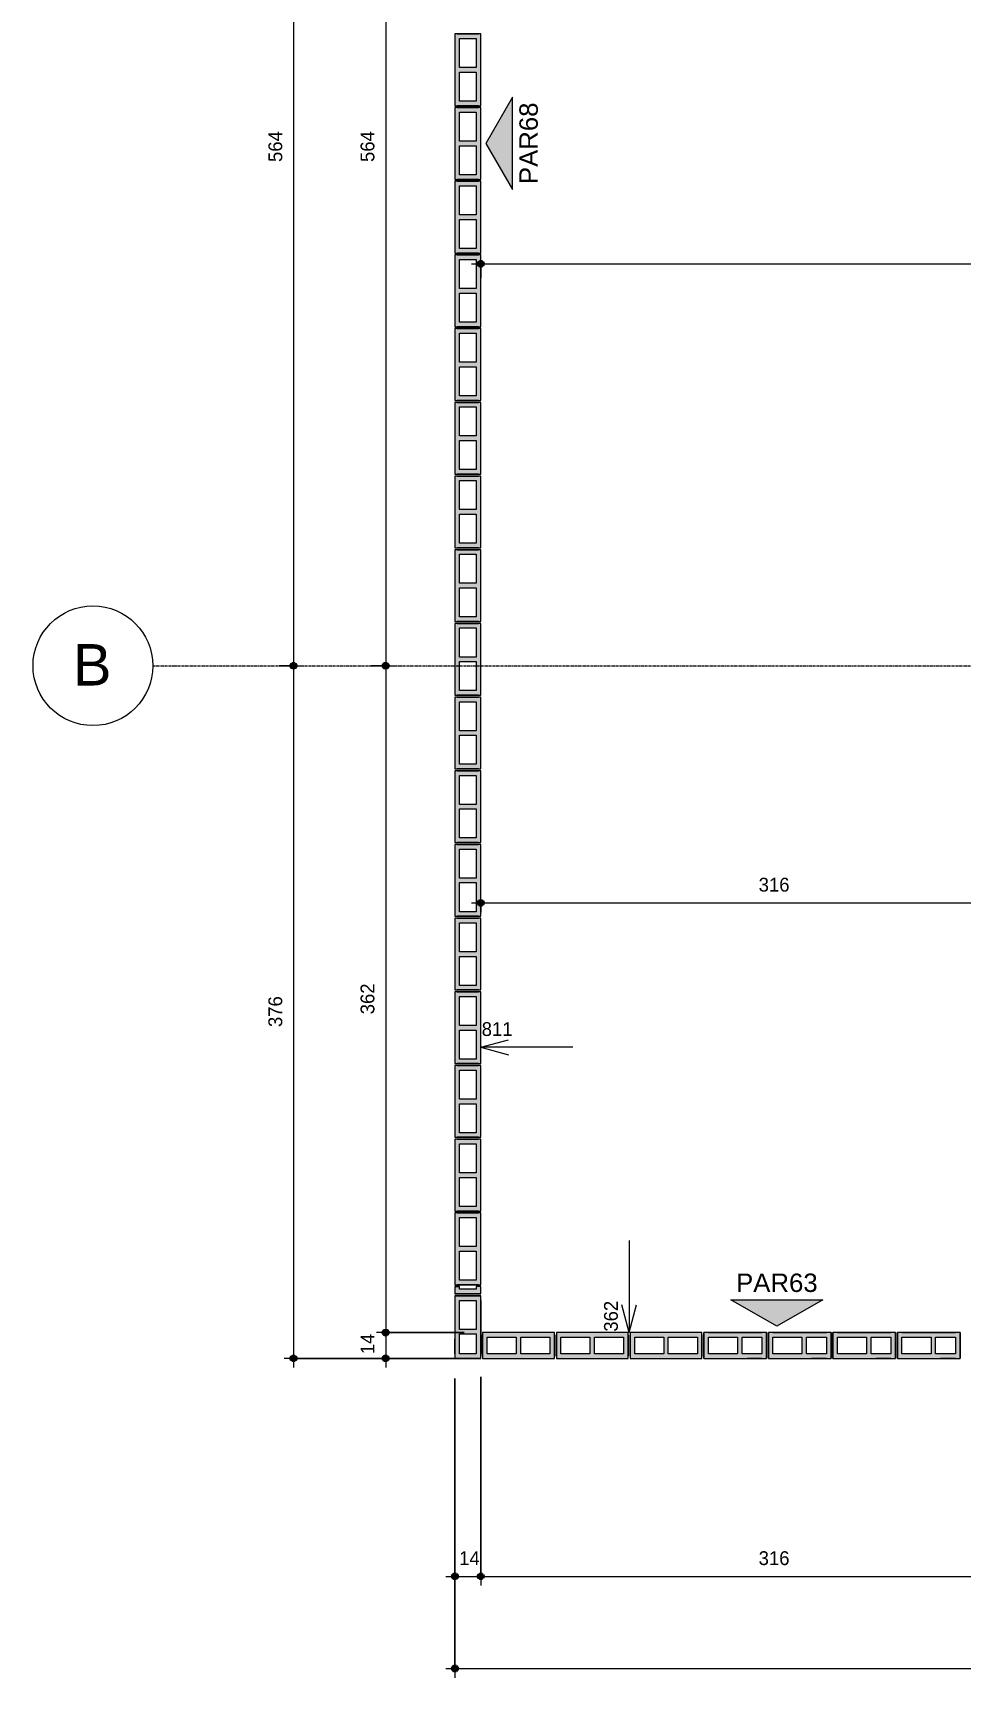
# Model space of a CAD drawing. Header units: centimetres. Extents: x 170 to 13828, y -2277 to 8860.
# Drawn here: x 10863 to 11367, y -686 to 210 of the extents above; entities that cross this region are included whole.
import ezdxf

# ---------------------------------------------------------------- set-up
doc = ezdxf.new("R2010")
doc.units = ezdxf.units.CM
doc.linetypes.add('Linha de eixo', pattern=[2.2225, 1.27, -0.3175, 0.3175, -0.3175])
for name, color, linetype, lineweight, true_color in [('A-ANNO-DIMS-1', 1, 'Continuous', 9, 0xff0000), ('G-ANNO-SYMB-1', 251, 'Continuous', 9, 0x646464), ('S-BEAM-12', 96, 'Continuous', 9, 0x008000), ('S-BEAM-3', 9, 'Continuous', 9, 0xc0c0c0), ('S-BEAM-8', 142, 'Continuous', 9, 0x0080c0)]:
    doc.layers.add(name, color=color, linetype=linetype, lineweight=lineweight, true_color=true_color)
for name, color, linetype, lineweight in [('A-ANNO-DIMS-50', 7, 'Continuous', 9), ('A-DETL-GENF', 7, 'Continuous', 9), ('G-ANNO-SYMB', 7, 'Continuous', 9), ('S-BEAM', 7, 'Continuous', 9), ('S-BEAM-2', 7, 'Continuous', 13), ('S-GRID-1', 7, 'Linha de eixo', 9), ('S-GRID-IDEN', 7, 'Continuous', 9)]:
    doc.layers.add(name, color=color, linetype=linetype, lineweight=lineweight)
doc.styles.add('Arial', font='arial.ttf', dxfattribs={"height": 22.5})
doc.styles.add('Arial_1', font='arial.ttf', dxfattribs={"height": 10})
doc.styles.add('Bahnschrift_13', font='', dxfattribs={"height": 7.5})
doc.styles.get('Bahnschrift_13').set_extended_font_data('Bahnschrift')
doc.dimstyles.new('COTA_ACUMULADA', dxfattribs={"dimscale": 30.48, "dimtxt": 8.33133, "dimasz": 0.049213, "dimexe": 0, "dimexo": 0.0625, "dimgap": 0.131234, "dimtad": 0, "dimjust": 2, "dimdec": 0, "dimzin": 0, "dimdsep": 46, "dimtxsty": 'Bahnschrift_13', "dimblk1": 'NONE', "dimblk2": 'OPEN30', "dimsah": 1, "dimcen": 0.09, "dimse1": 1, "dimsd1": 1, "dimazin": 0, "dimtfac": 1, "dimtdec": 4, "dimtix": 1, "dimtmove": 2, "dimatfit": 3, "dimfxl": 0, "dimfxlon": 1, "dimtvp": 1, "dimtolj": 1, "dimtzin": 0, "dimarcsym": 2})
doc.dimstyles.new('COTA_LINEAR', dxfattribs={"dimscale": 30.48, "dimtxt": 8.33133, "dimasz": 0.393701, "dimexe": 0.164042, "dimexo": 0.328084, "dimgap": 0.131234, "dimtad": 1, "dimdec": 0, "dimzin": 0, "dimdsep": 46, "dimtxsty": 'Bahnschrift_13', "dimblk1": 'DOTSMALL', "dimblk2": 'DOTSMALL', "dimsah": 1, "dimcen": 0.09, "dimdle": 0.164042, "dimazin": 0, "dimtfac": 1, "dimtdec": 4, "dimtix": 1, "dimtmove": 0, "dimatfit": 3, "dimfxl": 1, "dimtvp": 1, "dimtolj": 1, "dimtzin": 0, "dimarcsym": 2})

# ---------------------------------------------------------------- blocks, each defined once
blk = doc.blocks.new('LEONE - BLOCO 14X39X1 - LEONE - BLOCO 14X39X19-V1-COBERTURA - MODULAÇÃO 2ª FIADA')
at = {"layer": 'S-BEAM-3'}
h = blk.add_hatch(color=256, dxfattribs=at)
h.paths.add_polyline_path([(-19.5, -7), (19.5, -7), (19.5, 7), (-19.5, 7), (-19.5, -4.5)])
h.paths.add_polyline_path([(1.25, -4.5), (1.25, 4.5), (17, 4.5), (17, -4.5)])
h.paths.add_polyline_path([(-1.25, -4.5), (-17, -4.5), (-17, 4.5), (-1.25, 4.5), (-1.25, -4.16)])
at = {"layer": 'A-DETL-GENF'}
for p, q in [((19.5, 7), (-19.5, 7)), ((-19.5, 7), (-19.5, 0)), ((-19.5, 0), (-19.5, -7)), ((-17, -4.5), (-17, 4.5)), ((-17, 4.5), (-1.25, 4.5)), ((-1.25, 4.5), (-1.25, -4.5)), ((1.25, -4.5), (1.25, 4.5)), ((1.25, 4.5), (17, 4.5)), ((17, 4.5), (17, -4.5)), ((19.5, 0), (19.5, 7)), ((19.5, -7), (19.5, 0)), ((-19.5, -7), (19.5, -7)), ((-1.25, -4.5), (-17, -4.5)), ((17, -4.5), (1.25, -4.5))]:
    blk.add_line(p, q, dxfattribs=at)
at = {"layer": 'S-BEAM-2'}
for p, q in [((-19.5, 7), (-19.5, -7)), ((19.5, 7), (-19.5, 7)), ((-19.5, 5.75), (-19.5, -5.75)), ((-19.5, -5.75), (-19.5, 5.75)), ((19.5, -7), (19.5, 7)), ((19.5, -7), (19.5, 7)), ((19.5, 5.75), (19.5, -5.75)), ((-19.5, -7), (19.5, -7))]:
    blk.add_line(p, q, dxfattribs=at)
at = {"layer": 'S-BEAM-3'}
for p, q in [((-17, 4.5), (-1.25, 4.5)), ((-17, -4.5), (-17, 4.5)), ((-1.25, 4.5), (-1.25, -4.5)), ((1.25, 4.5), (17, 4.5)), ((1.25, -4.5), (1.25, 4.5)), ((17, 4.5), (17, -4.5)), ((-1.25, -4.5), (-17, -4.5)), ((17, -4.5), (1.25, -4.5))]:
    blk.add_line(p, q, dxfattribs=at)
blk = doc.blocks.new('LEONE - BLOCO 14x34x19 - LEONE - BLOCO 14x34x19-541693-COBERTURA - MODULAÇÃO 2ª FIADA')
at = {"layer": 'S-BEAM-8'}
h = blk.add_hatch(color=256, dxfattribs=at)
h.paths.add_polyline_path([(8.2742, -7), (19.5, -7), (19.5, 7), (-14.5, 7), (-14.5, -7), (2.5, -7)])
h.paths.add_polyline_path([(17, -4.5), (1.25, -4.5), (1.25, 4.5), (17, 4.5)])
h.paths.add_polyline_path([(-1.25, -4.5), (-12, -4.5), (-12, 4.5), (-1.25, 4.5)])
at = {"layer": 'A-DETL-GENF'}
for p, q in [((-14.5, 7), (-14.5, 0)), ((2.5, 7), (-14.5, 7)), ((-14.5, 0), (-14.5, -7)), ((-12, -4.5), (-12, 4.5)), ((-12, 4.5), (-1.25, 4.5)), ((-1.25, 4.5), (-1.25, -4.5)), ((1.25, 4.5), (17, 4.5)), ((1.25, -4.5), (1.25, 4.5)), ((19.5, 7), (2.5, 7)), ((17, 4.5), (17, -4.5)), ((19.5, 0), (19.5, 7)), ((19.5, -7), (19.5, 0)), ((-14.5, -7), (2.5, -7)), ((-1.25, -4.5), (-12, -4.5)), ((17, -4.5), (1.25, -4.5)), ((2.5, -7), (19.5, -7))]:
    blk.add_line(p, q, dxfattribs=at)
at = {"layer": 'S-BEAM-2'}
for p, q in [((-14.5, 7), (-14.5, -7)), ((19.5, 7), (-14.5, 7)), ((-14.5, 7), (-14.5, -7)), ((-14.5, -7), (-14.5, 6.8804)), ((-14.5, 5.75), (-14.5, -5.75)), ((-14.5, -5.75), (-14.5, 5.75)), ((-12, 7), (-3.9375, 7)), ((-12, 7), (-3.9375, 7)), ((17, 7), (-12, 7)), ((19.5, -7), (19.5, 7)), ((19.5, 7), (19.5, -7)), ((19.5, -7), (19.5, 7)), ((19.5, -5.75), (19.5, 5.75)), ((19.5, 5.75), (19.5, -5.75)), ((-14.5, -7), (19.5, -7)), ((-12, -7), (-3.9375, -7)), ((-12, -7), (-3.9375, -7)), ((17, -7), (-12, -7))]:
    blk.add_line(p, q, dxfattribs=at)
at = {"layer": 'S-BEAM-3'}
for p, q in [((-12, 4.5), (-1.25, 4.5)), ((-12, -4.5), (-12, 4.5)), ((-1.25, 4.5), (-1.25, -4.5)), ((1.25, 4.5), (17, 4.5)), ((1.25, -4.5), (1.25, 4.5)), ((17, 4.5), (17, -4.5)), ((-1.25, -4.5), (-12, -4.5)), ((17, -4.5), (1.25, -4.5))]:
    blk.add_line(p, q, dxfattribs=at)
blk = doc.blocks.new('LEONE - BLOCO 14x34x19 - LEONE - BLOCO 14x34x19-V3-COBERTURA - MODULAÇÃO 2ª FIADA')
at = {"layer": 'S-BEAM-8'}
h = blk.add_hatch(color=256, dxfattribs=at)
h.paths.add_polyline_path([(-14.5, -1.5205), (-14.5, -7), (19.5, -7), (19.5, 7), (-14.5, 7), (-14.5, 0)])
h.paths.add_polyline_path([(-12, -4.5), (-12, 4.5), (-1.25, 4.5), (-1.25, -4.5)])
h.paths.add_polyline_path([(1.25, -4.5), (1.25, 4.5), (17, 4.5), (17, -4.5), (2.5, -4.5)])
at = {"layer": 'A-DETL-GENF'}
for p, q in [((-14.5, 7), (-14.5, 0)), ((2.5, 7), (-14.5, 7)), ((-14.5, 0), (-14.5, -7)), ((-12, -4.5), (-12, 4.5)), ((-12, 4.5), (-1.25, 4.5)), ((-1.25, 4.5), (-1.25, -4.5)), ((1.25, 4.5), (17, 4.5)), ((1.25, -4.5), (1.25, 4.5)), ((19.5, 7), (2.5, 7)), ((17, 4.5), (17, -4.5)), ((19.5, 0), (19.5, 7)), ((19.5, -7), (19.5, 0)), ((-14.5, -7), (2.5, -7)), ((-1.25, -4.5), (-12, -4.5)), ((17, -4.5), (1.25, -4.5)), ((2.5, -7), (19.5, -7))]:
    blk.add_line(p, q, dxfattribs=at)
at = {"layer": 'S-BEAM-2'}
for p, q in [((-14.5, 7), (-14.5, -7)), ((19.5, 7), (-14.5, 7)), ((-14.5, 7), (-14.5, -7)), ((-14.5, -7), (-14.5, 6.8804)), ((-14.5, 5.75), (-14.5, -5.75)), ((-14.5, -5.75), (-14.5, 5.75)), ((-12, 7), (-3.9375, 7)), ((-12, 7), (-3.9375, 7)), ((17, 7), (-12, 7)), ((19.5, -7), (19.5, 7)), ((19.5, 7), (19.5, -7)), ((19.5, -7), (19.5, 7)), ((19.5, -5.75), (19.5, 5.75)), ((19.5, 5.75), (19.5, -5.75)), ((-14.5, -7), (19.5, -7)), ((-12, -7), (-3.9375, -7)), ((-12, -7), (-3.9375, -7)), ((17, -7), (-12, -7))]:
    blk.add_line(p, q, dxfattribs=at)
at = {"layer": 'S-BEAM-3'}
for p, q in [((-12, 4.5), (-1.25, 4.5)), ((-12, -4.5), (-12, 4.5)), ((-1.25, 4.5), (-1.25, -4.5)), ((1.25, 4.5), (17, 4.5)), ((1.25, -4.5), (1.25, 4.5)), ((17, 4.5), (17, -4.5)), ((-1.25, -4.5), (-12, -4.5)), ((17, -4.5), (1.25, -4.5))]:
    blk.add_line(p, q, dxfattribs=at)
blk = doc.blocks.new('LEONE - BLOCO 14X39X1 - LEONE - BLOCO 14X39X19-2886981-COBERTURA - MODULAÇÃO 2ª FIADA')
at = {"layer": 'S-BEAM-3'}
h = blk.add_hatch(color=256, dxfattribs=at)
h.paths.add_polyline_path([(-3.78, -7), (19.5, -7), (19.5, 7), (-19.5, 7), (-19.5, -7)])
h.paths.add_polyline_path([(-3.78, -4.5), (-17, -4.5), (-17, 4.5), (-1.25, 4.5), (-1.25, -4.5)])
h.paths.add_polyline_path([(1.25, -4.5), (1.25, 4.5), (17, 4.5), (17, -4.5)])
at = {"layer": 'A-DETL-GENF'}
for p, q in [((19.5, 7), (-19.5, 7)), ((-19.5, 7), (-19.5, 0)), ((-19.5, 0), (-19.5, -7)), ((-17, -4.5), (-17, 4.5)), ((-17, 4.5), (-1.25, 4.5)), ((-1.25, 4.5), (-1.25, -4.5)), ((1.25, -4.5), (1.25, 4.5)), ((1.25, 4.5), (17, 4.5)), ((17, 4.5), (17, -4.5)), ((19.5, 0), (19.5, 7)), ((19.5, -7), (19.5, 0)), ((-19.5, -7), (19.5, -7)), ((-1.25, -4.5), (-17, -4.5)), ((17, -4.5), (1.25, -4.5))]:
    blk.add_line(p, q, dxfattribs=at)
at = {"layer": 'S-BEAM-2'}
for p, q in [((-19.5, 7), (-19.5, -7)), ((19.5, 7), (-19.5, 7)), ((-19.5, 5.75), (-19.5, -5.75)), ((-19.5, -5.75), (-19.5, 5.75)), ((19.5, -7), (19.5, 7)), ((19.5, -7), (19.5, 7)), ((19.5, 5.75), (19.5, -5.75)), ((-19.5, -7), (19.5, -7))]:
    blk.add_line(p, q, dxfattribs=at)
at = {"layer": 'S-BEAM-3'}
for p, q in [((-17, 4.5), (-1.25, 4.5)), ((-17, -4.5), (-17, 4.5)), ((-1.25, 4.5), (-1.25, -4.5)), ((1.25, 4.5), (17, 4.5)), ((1.25, -4.5), (1.25, 4.5)), ((17, 4.5), (17, -4.5)), ((-1.25, -4.5), (-17, -4.5)), ((17, -4.5), (1.25, -4.5))]:
    blk.add_line(p, q, dxfattribs=at)
blk = doc.blocks.new('LEONE - BLOCO 14x04x19 - LEONE - BLOCO 14x04x19-533013-COBERTURA - MODULAÇÃO 2ª FIADA')
at = {"layer": 'S-BEAM-12'}
blk.add_hatch(color=256, dxfattribs=at).paths.add_polyline_path([(-2.5, 0), (-2.5, -7), (1.5, -7), (1.5, -4.5), (0, -4.5), (0, 4.5), (1.5, 4.5), (1.5, 7), (-2.5, 7), (-2.5, 1.8)])
at = {"layer": 'A-DETL-GENF'}
for p, q in [((1.5, 7), (-2.5, 7)), ((-2.5, 7), (-2.5, 0)), ((-2.5, 0), (-2.5, -7)), ((0, 4.5), (1.5, 4.5)), ((0, -4.5), (0, 4.5)), ((1.5, 4.5), (1.5, 7)), ((-2.5, -7), (1.5, -7)), ((1.5, -4.5), (0, -4.5)), ((1.5, -7), (1.5, -4.5))]:
    blk.add_line(p, q, dxfattribs=at)
at = {"layer": 'S-BEAM-2'}
for p, q in [((1.5, 7), (-2.5, 7)), ((-2.5, -7), (-2.5, 7)), ((1.5, 7), (1.5, 4.5)), ((-2.5, -7), (1.5, -7)), ((1.5, -7), (1.5, -4.5))]:
    blk.add_line(p, q, dxfattribs=at)
at = {"layer": 'S-BEAM-3'}
for p, q in [((0, -4.5), (0, 4.5)), ((0, 4.5), (1.5, 4.5)), ((1.5, -4.5), (0, -4.5))]:
    blk.add_line(p, q, dxfattribs=at)
blk = doc.blocks.new('LEONE - BLOCO 14x34x19 - LEONE - BLOCO 14x34x19-V6-COBERTURA - MODULAÇÃO 2ª FIADA')
at = {"layer": 'S-BEAM-8'}
h = blk.add_hatch(color=256, dxfattribs=at)
h.paths.add_polyline_path([(-14.5, 0), (-14.5, -7), (19.5, -7), (19.5, 7), (-14.5, 7), (-14.5, 4.5)])
h.paths.add_polyline_path([(-12, -4.5), (-12, 4.5), (-1.25, 4.5), (-1.25, -4.5), (-3, -4.5)])
h.paths.add_polyline_path([(1.25, 4.03), (1.25, 4.5), (17, 4.5), (17, -4.5), (1.25, -4.5)])
at = {"layer": 'A-DETL-GENF'}
for p, q in [((-14.5, 7), (-14.5, 0)), ((2.5, 7), (-14.5, 7)), ((-14.5, 0), (-14.5, -7)), ((-12, -4.5), (-12, 4.5)), ((-12, 4.5), (-1.25, 4.5)), ((-1.25, 4.5), (-1.25, -4.5)), ((1.25, 4.5), (17, 4.5)), ((1.25, -4.5), (1.25, 4.5)), ((19.5, 7), (2.5, 7)), ((17, 4.5), (17, -4.5)), ((19.5, 0), (19.5, 7)), ((19.5, -7), (19.5, 0)), ((-14.5, -7), (2.5, -7)), ((-1.25, -4.5), (-12, -4.5)), ((17, -4.5), (1.25, -4.5)), ((2.5, -7), (19.5, -7))]:
    blk.add_line(p, q, dxfattribs=at)
at = {"layer": 'S-BEAM-2'}
for p, q in [((-14.5, 7), (-14.5, -7)), ((19.5, 7), (-14.5, 7)), ((-14.5, 7), (-14.5, -7)), ((-14.5, -7), (-14.5, 6.88)), ((-14.5, 5.75), (-14.5, -5.75)), ((-14.5, -5.75), (-14.5, 5.75)), ((-12, 7), (-3.94, 7)), ((-12, 7), (-3.94, 7)), ((17, 7), (-12, 7)), ((19.5, -7), (19.5, 7)), ((19.5, 7), (19.5, -7)), ((19.5, -7), (19.5, 7)), ((19.5, -5.75), (19.5, 5.75)), ((19.5, 5.75), (19.5, -5.75)), ((-14.5, -7), (19.5, -7)), ((-12, -7), (-3.94, -7)), ((-12, -7), (-3.94, -7)), ((17, -7), (-12, -7))]:
    blk.add_line(p, q, dxfattribs=at)
at = {"layer": 'S-BEAM-3'}
for p, q in [((-12, 4.5), (-1.25, 4.5)), ((-12, -4.5), (-12, 4.5)), ((-1.25, 4.5), (-1.25, -4.5)), ((1.25, 4.5), (17, 4.5)), ((1.25, -4.5), (1.25, 4.5)), ((17, 4.5), (17, -4.5)), ((-1.25, -4.5), (-12, -4.5)), ((17, -4.5), (1.25, -4.5))]:
    blk.add_line(p, q, dxfattribs=at)
blk = doc.blocks.new('Eixo - M_Cabeça da grade - Círculo-45800-COBERTURA - MODULAÇÃO 2ª FIADA')
at = {"layer": 'S-GRID-IDEN'}
blk.add_circle((0, 0), 0.65, dxfattribs=at)
blk = doc.blocks.new('Elevação - Número de detalhe-142644-COBERTURA - MODULAÇÃO 2ª FIADA')
at = {"layer": 'G-ANNO-SYMB-1'}
blk.add_hatch(color=256, dxfattribs=at).paths.add_polyline_path([(0.5, 0), (-0.5, 0), (0, 0.289)])
at = {"layer": 'G-ANNO-SYMB'}
for p, q in [((0, 0.289), (-0.5, 0)), ((0.5, 0), (0, 0.289)), ((-0.5, 0), (0.5, 0))]:
    blk.add_line(p, q, dxfattribs=at)
blk = doc.blocks.new('DIMBLOCK15-COBERTURA - MODULAÇÃO 2ª FIADA')
at = {"layer": 'A-ANNO-DIMS-50', "lineweight": 35, "true_color": 0xff0000}
h = blk.add_hatch(color=1, dxfattribs=at)
edge = h.paths.add_edge_path()
edge.add_arc((11054.57, 430.24), 1.5, 0, 360)
h = blk.add_hatch(color=1, dxfattribs=at)
edge = h.paths.add_edge_path()
edge.add_arc((11054.57, -133.76), 1.5, 0, 360)
at = {"layer": 'A-ANNO-DIMS-50', "color": 1, "true_color": 0xff0000}
for p, q in [((11046.69, 430.24), (11059.57, 430.24)), ((11054.57, 430.24), (11046.69, 430.24)), ((11054.57, 430.24), (11054.57, -133.76)), ((11046.69, -133.76), (11059.57, -133.76)), ((11054.57, -133.76), (11046.69, -133.76))]:
    blk.add_line(p, q, dxfattribs=at)
at = {"layer": 'A-ANNO-DIMS-50', "color": 1, "lineweight": 35, "true_color": 0xff0000}
for centre in [(11054.57, 430.24), (11054.57, -133.76)]:
    blk.add_circle(centre, 1.5, dxfattribs=at)
at = {"layer": 'A-ANNO-DIMS-50', "color": 0, "insert": (11040.93, 139.72), "char_height": 7.5, "width": 20.4496, "attachment_point": 1, "rotation": 90, "line_spacing_factor": 1.009858, "style": 'Bahnschrift_13'}
blk.add_mtext('564', dxfattribs=at)
blk = doc.blocks.new('_DotSmall')
at = {"color": 0, "linetype": 'ByBlock', "const_width": 0.5}
blk.add_lwpolyline([(-0.0625, 0, 1), (0.0625, 0, 1)], format="xyb", close=True, dxfattribs=at)
blk = doc.blocks.new('DIMBLOCK16-COBERTURA - MODULAÇÃO 2ª FIADA')
at = {"layer": 'A-ANNO-DIMS-50', "lineweight": 35, "true_color": 0xff0000}
h = blk.add_hatch(color=1, dxfattribs=at)
edge = h.paths.add_edge_path()
edge.add_arc((11054.57, -133.76), 1.5, 0, 360)
h = blk.add_hatch(color=1, dxfattribs=at)
edge = h.paths.add_edge_path()
edge.add_arc((11054.57, -495.76), 1.5, 0, 360)
at = {"layer": 'A-ANNO-DIMS-50', "color": 1, "true_color": 0xff0000}
for p, q in [((11046.69, -133.76), (11059.57, -133.76)), ((11054.57, -133.76), (11046.69, -133.76)), ((11054.57, -133.76), (11054.57, -495.76)), ((11097.14, -495.76), (11049.57, -495.76)), ((11054.57, -495.76), (11097.14, -495.76))]:
    blk.add_line(p, q, dxfattribs=at)
at = {"layer": 'A-ANNO-DIMS-50', "color": 1, "lineweight": 35, "true_color": 0xff0000}
for centre in [(11054.57, -133.76), (11054.57, -495.76)]:
    blk.add_circle(centre, 1.5, dxfattribs=at)
at = {"layer": 'A-ANNO-DIMS-50', "color": 0, "insert": (11040.93, -322.96), "char_height": 7.5, "width": 19.6922, "attachment_point": 1, "rotation": 90, "line_spacing_factor": 1.009858, "style": 'Bahnschrift_13'}
blk.add_mtext('362', dxfattribs=at)
blk = doc.blocks.new('DIMBLOCK17-COBERTURA - MODULAÇÃO 2ª FIADA')
at = {"layer": 'A-ANNO-DIMS-50', "lineweight": 35, "true_color": 0xff0000}
h = blk.add_hatch(color=1, dxfattribs=at)
edge = h.paths.add_edge_path()
edge.add_arc((11054.57, -495.76), 1.5, 0, 360)
h = blk.add_hatch(color=1, dxfattribs=at)
edge = h.paths.add_edge_path()
edge.add_arc((11054.57, -509.76), 1.5, 0, 360)
at = {"layer": 'A-ANNO-DIMS-50', "color": 1, "true_color": 0xff0000}
for p, q in [((11097.14, -495.76), (11049.57, -495.76)), ((11054.57, -495.76), (11054.57, -514.76)), ((11054.57, -495.76), (11097.14, -495.76)), ((11097.14, -509.76), (11049.57, -509.76)), ((11054.57, -509.76), (11097.14, -509.76))]:
    blk.add_line(p, q, dxfattribs=at)
at = {"layer": 'A-ANNO-DIMS-50', "color": 1, "lineweight": 35, "true_color": 0xff0000}
for centre in [(11054.57, -495.76), (11054.57, -509.76)]:
    blk.add_circle(centre, 1.5, dxfattribs=at)
at = {"layer": 'A-ANNO-DIMS-50', "color": 0, "insert": (11040.93, -507.49), "char_height": 7.5, "width": 11.3609, "attachment_point": 1, "rotation": 90, "line_spacing_factor": 1.009858, "style": 'Bahnschrift_13'}
blk.add_mtext('14', dxfattribs=at)
blk = doc.blocks.new('DIMBLOCK19-COBERTURA - MODULAÇÃO 2ª FIADA')
at = {"layer": 'A-ANNO-DIMS-50', "lineweight": 35, "true_color": 0xff0000}
h = blk.add_hatch(color=1, dxfattribs=at)
edge = h.paths.add_edge_path()
edge.add_arc((11004.57, 430.24), 1.5, 0, 360)
h = blk.add_hatch(color=1, dxfattribs=at)
edge = h.paths.add_edge_path()
edge.add_arc((11004.57, -133.76), 1.5, 0, 360)
at = {"layer": 'A-ANNO-DIMS-50', "color": 1, "true_color": 0xff0000}
for p, q in [((10996.69, 430.24), (11009.57, 430.24)), ((11004.57, 430.24), (10996.69, 430.24)), ((11004.57, 430.24), (11004.57, -133.76)), ((10996.69, -133.76), (11009.57, -133.76)), ((11004.57, -133.76), (10996.69, -133.76))]:
    blk.add_line(p, q, dxfattribs=at)
at = {"layer": 'A-ANNO-DIMS-50', "color": 1, "lineweight": 35, "true_color": 0xff0000}
for centre in [(11004.57, 430.24), (11004.57, -133.76)]:
    blk.add_circle(centre, 1.5, dxfattribs=at)
at = {"layer": 'A-ANNO-DIMS-50', "color": 0, "insert": (10990.93, 139.72), "char_height": 7.5, "width": 20.4496, "attachment_point": 1, "rotation": 90, "line_spacing_factor": 1.009858, "style": 'Bahnschrift_13'}
blk.add_mtext('564', dxfattribs=at)
blk = doc.blocks.new('DIMBLOCK20-COBERTURA - MODULAÇÃO 2ª FIADA')
at = {"layer": 'A-ANNO-DIMS-50', "lineweight": 35, "true_color": 0xff0000}
h = blk.add_hatch(color=1, dxfattribs=at)
edge = h.paths.add_edge_path()
edge.add_arc((11004.57, -133.76), 1.5, 0, 360)
h = blk.add_hatch(color=1, dxfattribs=at)
edge = h.paths.add_edge_path()
edge.add_arc((11004.57, -509.76), 1.5, 0, 360)
at = {"layer": 'A-ANNO-DIMS-50', "color": 1, "true_color": 0xff0000}
for p, q in [((10996.69, -133.76), (11009.57, -133.76)), ((11004.57, -133.76), (10996.69, -133.76)), ((11004.57, -133.76), (11004.57, -514.76)), ((11083.39, -509.76), (10999.57, -509.76)), ((11004.57, -509.76), (11083.39, -509.76))]:
    blk.add_line(p, q, dxfattribs=at)
at = {"layer": 'A-ANNO-DIMS-50', "color": 1, "lineweight": 35, "true_color": 0xff0000}
for centre in [(11004.57, -133.76), (11004.57, -509.76)]:
    blk.add_circle(centre, 1.5, dxfattribs=at)
at = {"layer": 'A-ANNO-DIMS-50', "color": 0, "insert": (10990.93, -329.9), "char_height": 7.5, "width": 19.5408, "attachment_point": 1, "rotation": 90, "line_spacing_factor": 1.009858, "style": 'Bahnschrift_13'}
blk.add_mtext('376', dxfattribs=at)
blk = doc.blocks.new('DIMBLOCK21-COBERTURA - MODULAÇÃO 2ª FIADA')
at = {"layer": 'A-ANNO-DIMS-50', "lineweight": 35, "true_color": 0xff0000}
h = blk.add_hatch(color=1, dxfattribs=at)
edge = h.paths.add_edge_path()
edge.add_arc((11092.14, -628.11), 1.5, 0, 360)
h = blk.add_hatch(color=1, dxfattribs=at)
edge = h.paths.add_edge_path()
edge.add_arc((11106.14, -628.11), 1.5, 0, 360)
at = {"layer": 'A-ANNO-DIMS-50', "color": 1, "true_color": 0xff0000}
for p, q in [((11092.14, -520.76), (11092.14, -633.11)), ((11092.14, -628.11), (11092.14, -520.76)), ((11106.14, -519.76), (11106.14, -633.11)), ((11106.14, -628.11), (11106.14, -519.76)), ((11087.14, -628.11), (11106.14, -628.11))]:
    blk.add_line(p, q, dxfattribs=at)
at = {"layer": 'A-ANNO-DIMS-50', "color": 1, "lineweight": 35, "true_color": 0xff0000}
for centre in [(11092.14, -628.11), (11106.14, -628.11)]:
    blk.add_circle(centre, 1.5, dxfattribs=at)
at = {"layer": 'A-ANNO-DIMS-50', "color": 0, "insert": (11094.41, -614.47), "char_height": 7.5, "width": 11.3609, "attachment_point": 1, "line_spacing_factor": 1.009858, "style": 'Bahnschrift_13'}
blk.add_mtext('14', dxfattribs=at)
blk = doc.blocks.new('DIMBLOCK22-COBERTURA - MODULAÇÃO 2ª FIADA')
at = {"layer": 'A-ANNO-DIMS-50', "lineweight": 35, "true_color": 0xff0000}
h = blk.add_hatch(color=1, dxfattribs=at)
edge = h.paths.add_edge_path()
edge.add_arc((11106.14, -628.11), 1.5, 0, 360)
h = blk.add_hatch(color=1, dxfattribs=at)
edge = h.paths.add_edge_path()
edge.add_arc((11422.14, -628.11), 1.5, 0, 360)
at = {"layer": 'A-ANNO-DIMS-50', "color": 1, "true_color": 0xff0000}
for p, q in [((11422.14, -515.59), (11422.14, -633.11)), ((11422.14, -628.11), (11422.14, -515.59)), ((11106.14, -519.76), (11106.14, -633.11)), ((11106.14, -628.11), (11106.14, -519.76)), ((11106.14, -628.11), (11422.14, -628.11))]:
    blk.add_line(p, q, dxfattribs=at)
at = {"layer": 'A-ANNO-DIMS-50', "color": 1, "lineweight": 35, "true_color": 0xff0000}
for centre in [(11106.14, -628.11), (11422.14, -628.11)]:
    blk.add_circle(centre, 1.5, dxfattribs=at)
at = {"layer": 'A-ANNO-DIMS-50', "color": 0, "insert": (11256.89, -614.47), "char_height": 7.5, "width": 17.4201, "attachment_point": 1, "line_spacing_factor": 1.009858, "style": 'Bahnschrift_13'}
blk.add_mtext('316', dxfattribs=at)
blk = doc.blocks.new('DIMBLOCK36-COBERTURA - MODULAÇÃO 2ª FIADA')
at = {"layer": 'A-ANNO-DIMS-50', "lineweight": 35, "true_color": 0xff0000}
h = blk.add_hatch(color=1, dxfattribs=at)
edge = h.paths.add_edge_path()
edge.add_arc((11092.14, -678.11), 1.5, 0, 360)
h = blk.add_hatch(color=1, dxfattribs=at)
edge = h.paths.add_edge_path()
edge.add_arc((11917.14, -678.11), 1.5, 0, 360)
at = {"layer": 'A-ANNO-DIMS-50', "color": 1, "true_color": 0xff0000}
for p, q in [((11092.14, -520.76), (11092.14, -683.11)), ((11092.14, -678.11), (11092.14, -520.76)), ((11087.14, -678.11), (11917.14, -678.11)), ((11917.14, -685.99), (11917.14, -673.11)), ((11917.14, -678.11), (11917.14, -685.99))]:
    blk.add_line(p, q, dxfattribs=at)
at = {"layer": 'A-ANNO-DIMS-50', "color": 1, "lineweight": 35, "true_color": 0xff0000}
for centre in [(11092.14, -678.11), (11917.14, -678.11)]:
    blk.add_circle(centre, 1.5, dxfattribs=at)
at = {"layer": 'A-ANNO-DIMS-50', "color": 0, "insert": (11496.12, -664.47), "char_height": 7.5, "width": 20.4496, "attachment_point": 1, "line_spacing_factor": 1.009858, "style": 'Bahnschrift_13'}
blk.add_mtext('825', dxfattribs=at)
blk = doc.blocks.new('DIMBLOCK47-COBERTURA - MODULAÇÃO 2ª FIADA')
at = {"layer": 'A-ANNO-DIMS-50', "lineweight": 35, "true_color": 0xff0000}
h = blk.add_hatch(color=1, dxfattribs=at)
edge = h.paths.add_edge_path()
edge.add_arc((11106.14, -262.51), 1.5, 0, 360)
h = blk.add_hatch(color=1, dxfattribs=at)
edge = h.paths.add_edge_path()
edge.add_arc((11422.14, -262.51), 1.5, 0, 360)
at = {"layer": 'A-ANNO-DIMS-50', "color": 1, "true_color": 0xff0000}
for p, q in [((11422.14, -285.76), (11422.14, -257.51)), ((11101.14, -262.51), (11422.14, -262.51)), ((11106.14, -260.76), (11106.14, -267.51)), ((11106.14, -262.51), (11106.14, -260.76)), ((11422.14, -262.51), (11422.14, -285.76))]:
    blk.add_line(p, q, dxfattribs=at)
at = {"layer": 'A-ANNO-DIMS-50', "color": 1, "lineweight": 35, "true_color": 0xff0000}
for centre in [(11106.14, -262.51), (11422.14, -262.51)]:
    blk.add_circle(centre, 1.5, dxfattribs=at)
at = {"layer": 'A-ANNO-DIMS-50', "color": 0, "insert": (11256.89, -248.86), "char_height": 7.5, "width": 17.4201, "attachment_point": 1, "line_spacing_factor": 1.009858, "style": 'Bahnschrift_13'}
blk.add_mtext('316', dxfattribs=at)
blk = doc.blocks.new('DIMBLOCK89-COBERTURA - MODULAÇÃO 2ª FIADA')
at = {"layer": 'A-ANNO-DIMS-50', "lineweight": 35, "true_color": 0xff0000}
h = blk.add_hatch(color=1, dxfattribs=at)
edge = h.paths.add_edge_path()
edge.add_arc((11106.14, 84.44), 1.5, 0, 360)
h = blk.add_hatch(color=1, dxfattribs=at)
edge = h.paths.add_edge_path()
edge.add_arc((11917.14, 84.44), 1.5, 0, 360)
at = {"layer": 'A-ANNO-DIMS-50', "color": 1, "true_color": 0xff0000}
for p, q in [((11101.14, 84.44), (11917.14, 84.44)), ((11106.14, 76.56), (11106.14, 89.44)), ((11106.14, 84.44), (11106.14, 76.56)), ((11917.14, 76.56), (11917.14, 89.44)), ((11917.14, 84.44), (11917.14, 76.56))]:
    blk.add_line(p, q, dxfattribs=at)
at = {"layer": 'A-ANNO-DIMS-50', "color": 1, "lineweight": 35, "true_color": 0xff0000}
for centre in [(11106.14, 84.44), (11917.14, 84.44)]:
    blk.add_circle(centre, 1.5, dxfattribs=at)
at = {"layer": 'A-ANNO-DIMS-50', "color": 0, "insert": (11505.14, 98.08), "char_height": 7.5, "width": 15.6023, "attachment_point": 1, "line_spacing_factor": 1.009858, "style": 'Bahnschrift_13'}
blk.add_mtext('811', dxfattribs=at)
blk = doc.blocks.new('DIMBLOCK104-COBERTURA - MODULAÇÃO 2ª FIADA')
at = {"layer": 'A-ANNO-DIMS-50', "color": 1, "true_color": 0xff0000}
for p, q in [((11106.14, -340.9), (11121.14, -336.88)), ((11106.14, -340.9), (11121.14, -344.92)), ((11156.14, -340.9), (11106.14, -340.9)), ((11106.14, -340.9), (11106.14, -340.9)), ((11106.14, -340.9), (11106.14, -340.9))]:
    blk.add_line(p, q, dxfattribs=at)
at = {"layer": 'A-ANNO-DIMS-50', "color": 0, "insert": (11106.64, -327.25), "char_height": 7.5, "width": 15.6023, "attachment_point": 1, "line_spacing_factor": 1.009858, "style": 'Bahnschrift_13'}
blk.add_mtext('811', dxfattribs=at)
blk = doc.blocks.new('_None')
blk = doc.blocks.new('_Open30')
at = {"color": 0, "linetype": 'ByBlock', "lineweight": -2}
for p, q in [((-1, 0.27), (0, 0)), ((0, 0), (-1, -0.27)), ((0, 0), (-1, 0))]:
    blk.add_line(p, q, dxfattribs=at)
blk = doc.blocks.new('DIMBLOCK110-COBERTURA - MODULAÇÃO 2ª FIADA')
at = {"layer": 'A-ANNO-DIMS-50', "color": 1, "true_color": 0xff0000}
for p, q in [((11186.64, -445.76), (11186.64, -495.76)), ((11186.64, -495.76), (11182.62, -480.76)), ((11186.64, -495.76), (11190.66, -480.76)), ((11186.64, -495.76), (11186.64, -495.76)), ((11186.64, -495.76), (11186.64, -495.76))]:
    blk.add_line(p, q, dxfattribs=at)
at = {"layer": 'A-ANNO-DIMS-50', "color": 0, "insert": (11173, -495.26), "char_height": 7.5, "width": 19.6922, "attachment_point": 1, "rotation": 90, "line_spacing_factor": 1.009858, "style": 'Bahnschrift_13'}
blk.add_mtext('362', dxfattribs=at)

msp = doc.modelspace()

# ---------------------------------------------------------------- linework, layer by layer
at = {"layer": 'S-GRID-1'}
msp.add_line((10928.25, -133.76), (13762.5, -133.76), dxfattribs=at)

# ---------------------------------------------------------------- block references
at = {"layer": 'G-ANNO-SYMB', "xscale": 49.99999999999998, "yscale": 49.99999999999998, "zscale": 49.99999999999998, "rotation": 89.99999999999947}
msp.add_blockref('Elevação - Número de detalhe-142644-COBERTURA - MODULAÇÃO 2ª FIADA', (11123.3, 149.82), dxfattribs=at)
at = {"layer": 'G-ANNO-SYMB', "extrusion": (0, 0, -1), "xscale": 49.99999999999998, "yscale": 49.99999999999998, "zscale": 49.99999999999998, "rotation": 180}
msp.add_blockref('Elevação - Número de detalhe-142644-COBERTURA - MODULAÇÃO 2ª FIADA', (-11266.72, -477.9), dxfattribs=at)
at = {"layer": 'S-BEAM'}
for name, p, rotation in [('LEONE - BLOCO 14X39X1 - LEONE - BLOCO 14X39X19-2886981-COBERTURA - MODULAÇÃO 2ª FIADA', (11099.14, 189.74), 89.9999999999999), ('LEONE - BLOCO 14X39X1 - LEONE - BLOCO 14X39X19-2886981-COBERTURA - MODULAÇÃO 2ª FIADA', (11099.14, 149.74), 89.9999999999999), ('LEONE - BLOCO 14X39X1 - LEONE - BLOCO 14X39X19-2886981-COBERTURA - MODULAÇÃO 2ª FIADA', (11099.14, 109.74), 89.9999999999999), ('LEONE - BLOCO 14X39X1 - LEONE - BLOCO 14X39X19-2886981-COBERTURA - MODULAÇÃO 2ª FIADA', (11099.14, 69.74), 89.9999999999999), ('LEONE - BLOCO 14X39X1 - LEONE - BLOCO 14X39X19-2886981-COBERTURA - MODULAÇÃO 2ª FIADA', (11099.14, 29.74), 89.9999999999999), ('LEONE - BLOCO 14X39X1 - LEONE - BLOCO 14X39X19-2886981-COBERTURA - MODULAÇÃO 2ª FIADA', (11099.14, -10.26), 89.9999999999999), ('LEONE - BLOCO 14X39X1 - LEONE - BLOCO 14X39X19-2886981-COBERTURA - MODULAÇÃO 2ª FIADA', (11099.14, -50.26), 89.9999999999999), ('LEONE - BLOCO 14X39X1 - LEONE - BLOCO 14X39X19-2886981-COBERTURA - MODULAÇÃO 2ª FIADA', (11099.14, -90.26), 89.9999999999999), ('LEONE - BLOCO 14X39X1 - LEONE - BLOCO 14X39X19-2886981-COBERTURA - MODULAÇÃO 2ª FIADA', (11099.14, -130.26), 89.9999999999999), ('LEONE - BLOCO 14X39X1 - LEONE - BLOCO 14X39X19-2886981-COBERTURA - MODULAÇÃO 2ª FIADA', (11099.14, -170.26), 89.9999999999999), ('LEONE - BLOCO 14X39X1 - LEONE - BLOCO 14X39X19-2886981-COBERTURA - MODULAÇÃO 2ª FIADA', (11099.14, -210.26), 89.9999999999999), ('LEONE - BLOCO 14X39X1 - LEONE - BLOCO 14X39X19-2886981-COBERTURA - MODULAÇÃO 2ª FIADA', (11099.14, -250.26), 89.9999999999999), ('LEONE - BLOCO 14X39X1 - LEONE - BLOCO 14X39X19-2886981-COBERTURA - MODULAÇÃO 2ª FIADA', (11099.14, -290.26), 89.9999999999999), ('LEONE - BLOCO 14X39X1 - LEONE - BLOCO 14X39X19-2886981-COBERTURA - MODULAÇÃO 2ª FIADA', (11099.14, -330.26), 89.9999999999999), ('LEONE - BLOCO 14X39X1 - LEONE - BLOCO 14X39X19-2886981-COBERTURA - MODULAÇÃO 2ª FIADA', (11099.14, -370.26), 89.9999999999999), ('LEONE - BLOCO 14X39X1 - LEONE - BLOCO 14X39X19-2886981-COBERTURA - MODULAÇÃO 2ª FIADA', (11099.14, -410.26), 89.9999999999999), ('LEONE - BLOCO 14X39X1 - LEONE - BLOCO 14X39X19-2886981-COBERTURA - MODULAÇÃO 2ª FIADA', (11099.14, -450.26), 89.9999999999999), ('LEONE - BLOCO 14x04x19 - LEONE - BLOCO 14x04x19-533013-COBERTURA - MODULAÇÃO 2ª FIADA', (11099.14, -472.26), 89.9999999999999), ('LEONE - BLOCO 14x34x19 - LEONE - BLOCO 14x34x19-V6-COBERTURA - MODULAÇÃO 2ª FIADA', (11099.14, -495.26), 89.9999999999999), ('LEONE - BLOCO 14x34x19 - LEONE - BLOCO 14x34x19-541693-COBERTURA - MODULAÇÃO 2ª FIADA', (11246.64, -502.76), 180), ('LEONE - BLOCO 14x34x19 - LEONE - BLOCO 14x34x19-V3-COBERTURA - MODULAÇÃO 2ª FIADA', (11281.64, -502.76), 180), ('LEONE - BLOCO 14x34x19 - LEONE - BLOCO 14x34x19-541693-COBERTURA - MODULAÇÃO 2ª FIADA', (11316.64, -502.76), 180), ('LEONE - BLOCO 14x34x19 - LEONE - BLOCO 14x34x19-541693-COBERTURA - MODULAÇÃO 2ª FIADA', (11351.64, -502.76), 180)]:
    msp.add_blockref(name, p, dxfattribs=dict(at, rotation=rotation))
for p in [(11126.64, -502.76), (11166.64, -502.76), (11206.64, -502.76)]:
    msp.add_blockref('LEONE - BLOCO 14X39X1 - LEONE - BLOCO 14X39X19-V1-COBERTURA - MODULAÇÃO 2ª FIADA', p, dxfattribs=at)
at = {"layer": 'S-GRID-IDEN', "xscale": 49.99999999999998, "yscale": 49.99999999999998, "zscale": 49.99999999999998, "rotation": 269.9999999999994}
msp.add_blockref('Eixo - M_Cabeça da grade - Círculo-45800-COBERTURA - MODULAÇÃO 2ª FIADA', (10895.75, -133.76), dxfattribs=at)

# ---------------------------------------------------------------- texts
at = {"layer": 'G-ANNO-SYMB', "insert": (11127.09, 127.74), "char_height": 10, "width": 54.9156, "attachment_point": 1, "rotation": 90, "style": 'Arial_1'}
msp.add_mtext('PAR68', dxfattribs=at)
at = {"layer": 'G-ANNO-SYMB', "insert": (11244.64, -463.71), "char_height": 10, "width": 54.9156, "attachment_point": 1, "style": 'Arial_1'}
msp.add_mtext('PAR63', dxfattribs=at)

# ---------------------------------------------------------------- dimensions: what is measured, and where the dimension line sits
at = {"layer": 'A-ANNO-DIMS-1'}
for base, p1, p2, override, picture, middle in [((11004.57, -133.76), (11006.69, 430.24), (11006.69, -133.76), {"dimpost": '<>', "dimfxl": 564}, 'DIMBLOCK19-COBERTURA - MODULAÇÃO 2ª FIADA', (10996.78, 148.24)), ((11054.57, -133.76), (11056.69, 430.24), (11056.69, -133.76), {"dimpost": '<>', "dimfxl": 564}, 'DIMBLOCK15-COBERTURA - MODULAÇÃO 2ª FIADA', (11046.78, 148.24)), ((11004.57, -509.76), (11006.69, -133.76), (11093.39, -509.76), {"dimpost": '<>', "dimfxl": 385.867499}, 'DIMBLOCK20-COBERTURA - MODULAÇÃO 2ª FIADA', (10996.74, -321.76)), ((11054.57, -495.76), (11056.69, -133.76), (11107.14, -495.76), {"dimpost": '<>', "dimfxl": 365.499625}, 'DIMBLOCK16-COBERTURA - MODULAÇÃO 2ª FIADA', (11046.74, -314.76)), ((11054.57, -509.76), (11107.14, -495.76), (11107.14, -509.76), {"dimpost": '<>', "dimfxl": 14}, 'DIMBLOCK17-COBERTURA - MODULAÇÃO 2ª FIADA', (11046.82, -502.76))]:
    dim = msp.add_linear_dim(base=base, p1=p1, p2=p2, angle=90, dimstyle='COTA_LINEAR', override=override, dxfattribs=at)
    dim.commit()
    dim.dimension.update_dxf_attribs({"geometry": picture, "text_midpoint": middle})
for base, p1, p2, override, picture, middle in [((11917.14, 84.44), (11106.14, 86.56), (11917.14, 86.56), {"dimpost": '<>', "dimfxl": 811}, 'DIMBLOCK89-COBERTURA - MODULAÇÃO 2ª FIADA', (11511.64, 92.27)), ((11422.14, -262.51), (11106.14, -270.76), (11422.14, -295.76), {"dimpost": '<>', "dimfxl": 316.987381}, 'DIMBLOCK47-COBERTURA - MODULAÇÃO 2ª FIADA', (11264.14, -254.68)), ((11106.14, -628.11), (11092.14, -510.76), (11106.14, -509.76), {"dimpost": '<>', "dimfxl": 14.035669}, 'DIMBLOCK21-COBERTURA - MODULAÇÃO 2ª FIADA', (11099.14, -620.36)), ((11422.14, -628.11), (11106.14, -509.76), (11422.14, -505.59), {"dimpost": '<>', "dimfxl": 316.027494}, 'DIMBLOCK22-COBERTURA - MODULAÇÃO 2ª FIADA', (11264.14, -620.29)), ((11917.14, -678.11), (11092.14, -510.76), (11917.14, -675.99), {"dimpost": '<>', "dimfxl": 841.384419}, 'DIMBLOCK36-COBERTURA - MODULAÇÃO 2ª FIADA', (11504.64, -670.29))]:
    dim = msp.add_linear_dim(base=base, p1=p1, p2=p2, dimstyle='COTA_LINEAR', override=override, dxfattribs=at)
    dim.commit()
    dim.dimension.update_dxf_attribs({"geometry": picture, "text_midpoint": middle})
dim = msp.add_linear_dim(base=(11186.64, -495.76), p1=(11186.64, -133.76), p2=(11186.64, -495.76), angle=90, dimstyle='COTA_ACUMULADA', override={"dimpost": '<>', "dimfxl": 362.001001}, dxfattribs=at)
dim.commit()
dim.dimension.update_dxf_attribs({"geometry": 'DIMBLOCK110-COBERTURA - MODULAÇÃO 2ª FIADA', "text_midpoint": (11178, -485.41), "dimtype": 160, "text_rotation": 90})
dim = msp.add_linear_dim(base=(11106.14, -340.9), p1=(11917.14, -340.9), p2=(11106.14, -340.9), dimstyle='COTA_ACUMULADA', override={"dimpost": '<>', "dimfxl": 811}, dxfattribs=at)
dim.commit()
dim.dimension.update_dxf_attribs({"geometry": 'DIMBLOCK104-COBERTURA - MODULAÇÃO 2ª FIADA', "text_midpoint": (11114.44, -332.25), "dimtype": 160})

# ---------------------------------------------------------------- next in the draw order: texts
at = {"layer": 'S-GRID-IDEN', "insert": (10884.87, -121.99), "char_height": 22.5, "width": 25.654, "attachment_point": 1, "style": 'Arial', "bg_fill": 3, "box_fill_scale": 1.25, "bg_fill_color": 9, "bg_fill_true_color": 13158600, "bg_fill_transparency": 0}
msp.add_mtext('B', dxfattribs=at)

doc.saveas('drawing.dxf')
